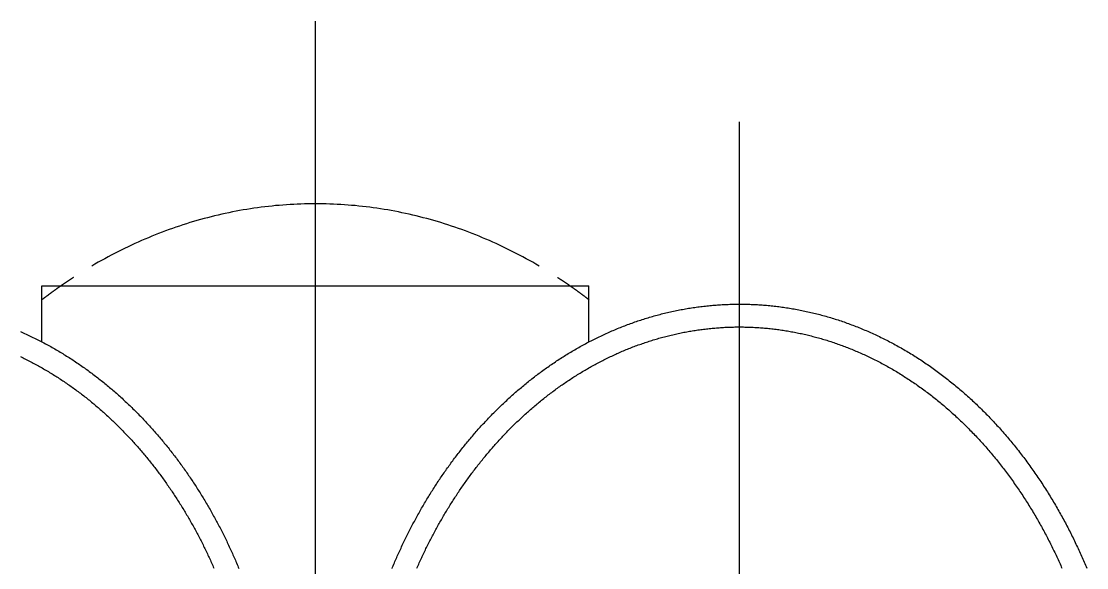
# Model space of a CAD drawing. Extents: x -19.7 to 11.1, y -32.4 to 38.9.
# Drawn here: x -3.23 to 8.46, y 32.93 to 38.92 of the extents above; entities that cross this region are included whole.
import ezdxf

# ---------------------------------------------------------------- set-up
doc = ezdxf.new("R2010")
doc.units = 0
doc.linetypes.add('CENTER', pattern=[50.8, 31.75, -6.35, 6.35, -6.35])
doc.layers.get('0').update_dxf_attribs({"linetype": 'CONTINUOUS'})
doc.layers.add('CENTER', color=1, linetype='CENTER')

msp = doc.modelspace()

# ---------------------------------------------------------------- linework, layer by layer
at = {"color": 7, "linetype": 'CONTINUOUS'}
for p, q in [((-3, 36.020271), (3, 36.020271)), ((-3, 35.406896), (-3, 36.020271)), ((3, 35.406896), (3, 36.020271))]:
    msp.add_line(p, q, dxfattribs=at)
for points in [[(2.45426, 36.2372, 0), (2.41863, 36.2581, 0), (2.38286, 36.2786, 0), (2.34698, 36.2988, 0), (2.31097, 36.3186, 0), (2.27483, 36.3382, 0), (2.23858, 36.3575, 0), (2.20222, 36.3765, 0), (2.16574, 36.3951, 0), (2.12914, 36.4135, 0), (2.09243, 36.4315, 0), (2.05562, 36.4492, 0), (2.0187, 36.4666, 0), (1.98167, 36.4837, 0), (1.94454, 36.5005, 0), (1.9073, 36.5169, 0), (1.86997, 36.533, 0), (1.83254, 36.5489, 0), (1.79501, 36.5644, 0), (1.75739, 36.5795, 0), (1.71968, 36.5944, 0), (1.68188, 36.6089, 0), (1.64399, 36.6231, 0), (1.60601, 36.637, 0), (1.56795, 36.6505, 0), (1.52981, 36.6638, 0), (1.49159, 36.6767, 0), (1.45329, 36.6893, 0), (1.41492, 36.7015, 0), (1.37647, 36.7134, 0), (1.33795, 36.725, 0), (1.29936, 36.7363, 0), (1.2607, 36.7472, 0), (1.22197, 36.7578, 0), (1.18319, 36.7681, 0), (1.14434, 36.778, 0), (1.10543, 36.7876, 0), (1.06646, 36.7969, 0), (1.02743, 36.8059, 0), (0.988357, 36.8145, 0), (0.949229, 36.8227, 0), (0.910051, 36.8307, 0), (0.870825, 36.8383, 0), (0.831554, 36.8456, 0), (0.792239, 36.8525, 0), (0.752883, 36.8591, 0), (0.713488, 36.8653, 0), (0.674055, 36.8713, 0), (0.634587, 36.8769, 0), (0.595086, 36.8821, 0), (0.555554, 36.887, 0), (0.515993, 36.8916, 0), (0.476405, 36.8958, 0), (0.436792, 36.8997, 0), (0.397156, 36.9033, 0), (0.3575, 36.9065, 0), (0.317825, 36.9094, 0), (0.278133, 36.912, 0), (0.238427, 36.9142, 0), (0.198708, 36.916, 0), (0.158979, 36.9176, 0), (0.119241, 36.9187, 0), (0.079498, 36.9196, 0), (0.03975, 36.9201, 0), (0, 36.9203, 0), (-0.03975, 36.9201, 0), (-0.079498, 36.9196, 0), (-0.119241, 36.9187, 0), (-0.158979, 36.9176, 0), (-0.198708, 36.916, 0), (-0.238427, 36.9142, 0), (-0.278133, 36.912, 0), (-0.317825, 36.9094, 0), (-0.3575, 36.9065, 0), (-0.397156, 36.9033, 0), (-0.436792, 36.8997, 0), (-0.476405, 36.8958, 0), (-0.515993, 36.8916, 0), (-0.555554, 36.887, 0), (-0.595086, 36.8821, 0), (-0.634587, 36.8769, 0), (-0.674055, 36.8713, 0), (-0.713488, 36.8653, 0), (-0.752883, 36.8591, 0), (-0.792239, 36.8525, 0), (-0.831554, 36.8456, 0), (-0.870825, 36.8383, 0), (-0.910051, 36.8307, 0), (-0.949229, 36.8227, 0), (-0.988357, 36.8145, 0), (-1.02743, 36.8059, 0), (-1.06646, 36.7969, 0), (-1.10543, 36.7876, 0), (-1.14434, 36.778, 0), (-1.18319, 36.7681, 0), (-1.22197, 36.7578, 0), (-1.2607, 36.7472, 0), (-1.29936, 36.7363, 0), (-1.33795, 36.725, 0), (-1.37647, 36.7134, 0), (-1.41492, 36.7015, 0), (-1.45329, 36.6893, 0), (-1.49159, 36.6767, 0), (-1.52981, 36.6638, 0), (-1.56795, 36.6505, 0), (-1.60601, 36.637, 0), (-1.64399, 36.6231, 0), (-1.68188, 36.6089, 0), (-1.71968, 36.5944, 0), (-1.75739, 36.5795, 0), (-1.79501, 36.5644, 0), (-1.83254, 36.5489, 0), (-1.86997, 36.533, 0), (-1.9073, 36.5169, 0), (-1.94454, 36.5005, 0), (-1.98167, 36.4837, 0), (-2.0187, 36.4666, 0), (-2.05562, 36.4492, 0), (-2.09243, 36.4315, 0), (-2.12914, 36.4135, 0), (-2.16574, 36.3951, 0), (-2.20222, 36.3765, 0), (-2.23858, 36.3575, 0), (-2.27483, 36.3382, 0), (-2.31097, 36.3186, 0), (-2.34698, 36.2988, 0), (-2.38286, 36.2786, 0), (-2.41863, 36.2581, 0), (-2.45426, 36.2372, 0)], [(-2.65303, 36.1141, 0), (-2.65582, 36.1122, 0), (-2.65861, 36.1104, 0), (-2.6614, 36.1086, 0), (-2.66419, 36.1068, 0), (-2.66698, 36.105, 0), (-2.66977, 36.1031, 0), (-2.67256, 36.1013, 0), (-2.67535, 36.0995, 0), (-2.67813, 36.0976, 0), (-2.68092, 36.0958, 0), (-2.6837, 36.094, 0), (-2.68648, 36.0921, 0), (-2.68926, 36.0903, 0), (-2.69204, 36.0884, 0), (-2.69482, 36.0866, 0), (-2.6976, 36.0847, 0), (-2.70038, 36.0829, 0), (-2.70316, 36.081, 0), (-2.70594, 36.0792, 0), (-2.70871, 36.0773, 0), (-2.71149, 36.0755, 0), (-2.71426, 36.0736, 0), (-2.71703, 36.0718, 0), (-2.7198, 36.0699, 0), (-2.72257, 36.068, 0), (-2.72534, 36.0662, 0), (-2.72811, 36.0643, 0), (-2.73088, 36.0624, 0), (-2.73365, 36.0605, 0), (-2.73642, 36.0587, 0), (-2.73918, 36.0568, 0), (-2.74195, 36.0549, 0), (-2.74471, 36.053, 0), (-2.74747, 36.0512, 0), (-2.75023, 36.0493, 0), (-2.75299, 36.0474, 0), (-2.75575, 36.0455, 0), (-2.75851, 36.0436, 0), (-2.76127, 36.0417, 0), (-2.76403, 36.0398, 0), (-2.76678, 36.0379, 0), (-2.76954, 36.036, 0), (-2.77229, 36.0341, 0), (-2.77505, 36.0322, 0), (-2.7778, 36.0303, 0), (-2.78055, 36.0284, 0), (-2.7833, 36.0265, 0), (-2.78605, 36.0246, 0), (-2.7888, 36.0227, 0), (-2.79155, 36.0208, 0), (-2.7943, 36.0189, 0), (-2.79704, 36.017, 0), (-2.79979, 36.0151, 0), (-2.80253, 36.0131, 0), (-2.80527, 36.0112, 0), (-2.80802, 36.0093, 0), (-2.81076, 36.0074, 0), (-2.8135, 36.0054, 0), (-2.81624, 36.0035, 0), (-2.81897, 36.0016, 0), (-2.82171, 35.9996, 0), (-2.82445, 35.9977, 0), (-2.82718, 35.9958, 0), (-2.82992, 35.9938, 0), (-2.83265, 35.9919, 0), (-2.83538, 35.99, 0), (-2.83812, 35.988, 0), (-2.84085, 35.9861, 0), (-2.84358, 35.9841, 0), (-2.84631, 35.9822, 0), (-2.84903, 35.9802, 0), (-2.85176, 35.9783, 0), (-2.85449, 35.9763, 0), (-2.85721, 35.9744, 0), (-2.85994, 35.9724, 0), (-2.86266, 35.9704, 0), (-2.86538, 35.9685, 0), (-2.8681, 35.9665, 0), (-2.87082, 35.9645, 0), (-2.87354, 35.9626, 0), (-2.87626, 35.9606, 0), (-2.87898, 35.9586, 0), (-2.88169, 35.9567, 0), (-2.88441, 35.9547, 0), (-2.88712, 35.9527, 0), (-2.88984, 35.9507, 0), (-2.89255, 35.9488, 0), (-2.89526, 35.9468, 0), (-2.89797, 35.9448, 0), (-2.90068, 35.9428, 0), (-2.90339, 35.9408, 0), (-2.9061, 35.9388, 0), (-2.9088, 35.9368, 0), (-2.91151, 35.9348, 0), (-2.91421, 35.9328, 0), (-2.91692, 35.9308, 0), (-2.91962, 35.9288, 0), (-2.92232, 35.9268, 0), (-2.92502, 35.9248, 0), (-2.92772, 35.9228, 0), (-2.93042, 35.9208, 0), (-2.93312, 35.9188, 0), (-2.93581, 35.9168, 0), (-2.93851, 35.9148, 0), (-2.94121, 35.9128, 0), (-2.9439, 35.9108, 0), (-2.94659, 35.9087, 0), (-2.94928, 35.9067, 0), (-2.95197, 35.9047, 0), (-2.95466, 35.9027, 0), (-2.95735, 35.9007, 0), (-2.96004, 35.8986, 0), (-2.96273, 35.8966, 0), (-2.96541, 35.8946, 0), (-2.9681, 35.8925, 0), (-2.97078, 35.8905, 0), (-2.97347, 35.8885, 0), (-2.97615, 35.8864, 0), (-2.97883, 35.8844, 0), (-2.98151, 35.8823, 0), (-2.98419, 35.8803, 0), (-2.98686, 35.8783, 0), (-2.98954, 35.8762, 0), (-2.99222, 35.8742, 0), (-2.99489, 35.8721, 0), (-2.99757, 35.8701, 0), (-3.00024, 35.868, 0), (-3.00291, 35.8659, 0)], [(3.00291, 35.8659, 0), (3.00024, 35.868, 0), (2.99757, 35.8701, 0), (2.99489, 35.8721, 0), (2.99222, 35.8742, 0), (2.98954, 35.8762, 0), (2.98686, 35.8783, 0), (2.98419, 35.8803, 0), (2.98151, 35.8823, 0), (2.97883, 35.8844, 0), (2.97615, 35.8864, 0), (2.97347, 35.8885, 0), (2.97078, 35.8905, 0), (2.9681, 35.8925, 0), (2.96541, 35.8946, 0), (2.96273, 35.8966, 0), (2.96004, 35.8986, 0), (2.95735, 35.9007, 0), (2.95466, 35.9027, 0), (2.95197, 35.9047, 0), (2.94928, 35.9067, 0), (2.94659, 35.9087, 0), (2.9439, 35.9108, 0), (2.94121, 35.9128, 0), (2.93851, 35.9148, 0), (2.93581, 35.9168, 0), (2.93312, 35.9188, 0), (2.93042, 35.9208, 0), (2.92772, 35.9228, 0), (2.92502, 35.9248, 0), (2.92232, 35.9268, 0), (2.91962, 35.9288, 0), (2.91692, 35.9308, 0), (2.91421, 35.9328, 0), (2.91151, 35.9348, 0), (2.9088, 35.9368, 0), (2.9061, 35.9388, 0), (2.90339, 35.9408, 0), (2.90068, 35.9428, 0), (2.89797, 35.9448, 0), (2.89526, 35.9468, 0), (2.89255, 35.9488, 0), (2.88984, 35.9507, 0), (2.88712, 35.9527, 0), (2.88441, 35.9547, 0), (2.88169, 35.9567, 0), (2.87898, 35.9586, 0), (2.87626, 35.9606, 0), (2.87354, 35.9626, 0), (2.87082, 35.9645, 0), (2.8681, 35.9665, 0), (2.86538, 35.9685, 0), (2.86266, 35.9704, 0), (2.85994, 35.9724, 0), (2.85721, 35.9744, 0), (2.85449, 35.9763, 0), (2.85176, 35.9783, 0), (2.84903, 35.9802, 0), (2.84631, 35.9822, 0), (2.84358, 35.9841, 0), (2.84085, 35.9861, 0), (2.83812, 35.988, 0), (2.83538, 35.99, 0), (2.83265, 35.9919, 0), (2.82992, 35.9938, 0), (2.82718, 35.9958, 0), (2.82445, 35.9977, 0), (2.82171, 35.9996, 0), (2.81897, 36.0016, 0), (2.81624, 36.0035, 0), (2.8135, 36.0054, 0), (2.81076, 36.0074, 0), (2.80802, 36.0093, 0), (2.80527, 36.0112, 0), (2.80253, 36.0131, 0), (2.79979, 36.0151, 0), (2.79704, 36.017, 0), (2.7943, 36.0189, 0), (2.79155, 36.0208, 0), (2.7888, 36.0227, 0), (2.78605, 36.0246, 0), (2.7833, 36.0265, 0), (2.78055, 36.0284, 0), (2.7778, 36.0303, 0), (2.77505, 36.0322, 0), (2.77229, 36.0341, 0), (2.76954, 36.036, 0), (2.76678, 36.0379, 0), (2.76403, 36.0398, 0), (2.76127, 36.0417, 0), (2.75851, 36.0436, 0), (2.75575, 36.0455, 0), (2.75299, 36.0474, 0), (2.75023, 36.0493, 0), (2.74747, 36.0512, 0), (2.74471, 36.053, 0), (2.74195, 36.0549, 0), (2.73918, 36.0568, 0), (2.73642, 36.0587, 0), (2.73365, 36.0605, 0), (2.73088, 36.0624, 0), (2.72811, 36.0643, 0), (2.72534, 36.0662, 0), (2.72257, 36.068, 0), (2.7198, 36.0699, 0), (2.71703, 36.0718, 0), (2.71426, 36.0736, 0), (2.71149, 36.0755, 0), (2.70871, 36.0773, 0), (2.70594, 36.0792, 0), (2.70316, 36.081, 0), (2.70038, 36.0829, 0), (2.6976, 36.0847, 0), (2.69482, 36.0866, 0), (2.69204, 36.0884, 0), (2.68926, 36.0903, 0), (2.68648, 36.0921, 0), (2.6837, 36.094, 0), (2.68092, 36.0958, 0), (2.67813, 36.0976, 0), (2.67535, 36.0995, 0), (2.67256, 36.1013, 0), (2.66977, 36.1031, 0), (2.66698, 36.105, 0), (2.66419, 36.1068, 0), (2.6614, 36.1086, 0), (2.65861, 36.1104, 0), (2.65582, 36.1122, 0), (2.65303, 36.1141, 0)]]:
    msp.add_polyline3d(points, dxfattribs=at)
at = {"color": 7}
for points in [[(0.839842, 32.9234, 0), (0.846128, 32.9384, 0), (0.852456, 32.9535, 0), (0.858826, 32.9685, 0), (0.865237, 32.9835, 0), (0.871691, 32.9984, 0), (0.878186, 33.0134, 0), (0.884723, 33.0283, 0), (0.891302, 33.0432, 0), (0.897923, 33.0581, 0), (0.904586, 33.073, 0), (0.911291, 33.0879, 0), (0.918038, 33.1028, 0), (0.924828, 33.1176, 0), (0.931659, 33.1324, 0), (0.938533, 33.1472, 0), (0.945449, 33.162, 0), (0.952407, 33.1768, 0), (0.959407, 33.1915, 0), (0.96645, 33.2063, 0), (0.973535, 33.221, 0), (0.980663, 33.2357, 0), (0.987833, 33.2504, 0), (0.995046, 33.265, 0), (1.0023, 33.2797, 0), (1.0096, 33.2943, 0), (1.01694, 33.3089, 0), (1.02432, 33.3235, 0), (1.03175, 33.3381, 0), (1.03922, 33.3526, 0), (1.04673, 33.3672, 0), (1.05428, 33.3817, 0), (1.06188, 33.3962, 0), (1.06952, 33.4106, 0), (1.0772, 33.4251, 0), (1.08492, 33.4395, 0), (1.09269, 33.4539, 0), (1.1005, 33.4683, 0), (1.10836, 33.4827, 0), (1.11625, 33.4971, 0), (1.12419, 33.5114, 0), (1.13218, 33.5257, 0), (1.1402, 33.54, 0), (1.14827, 33.5543, 0), (1.15638, 33.5685, 0), (1.16454, 33.5827, 0), (1.17274, 33.5969, 0), (1.18098, 33.6111, 0), (1.18926, 33.6252, 0), (1.19758, 33.6394, 0), (1.20595, 33.6535, 0), (1.21436, 33.6676, 0), (1.22281, 33.6816, 0), (1.23131, 33.6957, 0), (1.23985, 33.7097, 0), (1.24843, 33.7236, 0), (1.25705, 33.7376, 0), (1.26572, 33.7515, 0), (1.27442, 33.7654, 0), (1.28318, 33.7793, 0), (1.29197, 33.7932, 0), (1.3008, 33.807, 0), (1.30968, 33.8208, 0), (1.3186, 33.8346, 0), (1.32757, 33.8483, 0), (1.33657, 33.862, 0), (1.34562, 33.8757, 0), (1.35471, 33.8894, 0), (1.36385, 33.903, 0), (1.37302, 33.9166, 0), (1.38224, 33.9302, 0), (1.3915, 33.9438, 0), (1.40081, 33.9573, 0), (1.41016, 33.9708, 0), (1.41955, 33.9843, 0), (1.42898, 33.9977, 0), (1.43845, 34.0111, 0), (1.44797, 34.0245, 0), (1.45753, 34.0378, 0), (1.46713, 34.0512, 0), (1.47678, 34.0645, 0), (1.48647, 34.0777, 0), (1.4962, 34.0909, 0), (1.50597, 34.1041, 0), (1.51578, 34.1173, 0), (1.52564, 34.1305, 0), (1.53554, 34.1436, 0), (1.54549, 34.1566, 0), (1.55547, 34.1697, 0), (1.5655, 34.1827, 0), (1.57557, 34.1957, 0), (1.58569, 34.2086, 0), (1.59585, 34.2215, 0), (1.60605, 34.2344, 0), (1.61629, 34.2472, 0), (1.62657, 34.2601, 0), (1.6369, 34.2728, 0), (1.64727, 34.2856, 0), (1.65768, 34.2983, 0), (1.66814, 34.311, 0), (1.67864, 34.3236, 0), (1.68918, 34.3362, 0), (1.69976, 34.3488, 0), (1.71039, 34.3614, 0), (1.72106, 34.3739, 0), (1.73177, 34.3863, 0), (1.74252, 34.3988, 0), (1.75332, 34.4112, 0), (1.76416, 34.4235, 0), (1.77504, 34.4359, 0), (1.78597, 34.4482, 0), (1.79693, 34.4604, 0), (1.80795, 34.4726, 0), (1.819, 34.4848, 0), (1.83009, 34.497, 0), (1.84123, 34.5091, 0), (1.85241, 34.5211, 0), (1.86364, 34.5332, 0), (1.87491, 34.5452, 0), (1.88622, 34.5571, 0), (1.89757, 34.569, 0), (1.90896, 34.5809, 0), (1.9204, 34.5928, 0), (1.93189, 34.6046, 0), (1.94341, 34.6163, 0), (1.95498, 34.6281, 0), (1.9666, 34.6398, 0), (1.97826, 34.6514, 0), (1.98996, 34.663, 0), (2.00171, 34.6746, 0), (2.0135, 34.6861, 0), (2.02533, 34.6976, 0), (2.03721, 34.7091, 0), (2.04913, 34.7205, 0), (2.0611, 34.7319, 0), (2.07311, 34.7432, 0), (2.08516, 34.7545, 0), (2.09726, 34.7658, 0), (2.1094, 34.777, 0), (2.12158, 34.7881, 0), (2.13381, 34.7993, 0), (2.14608, 34.8103, 0), (2.1584, 34.8214, 0), (2.17076, 34.8324, 0), (2.18317, 34.8433, 0), (2.19561, 34.8542, 0), (2.20811, 34.8651, 0), (2.22064, 34.8759, 0), (2.23322, 34.8867, 0), (2.24584, 34.8974, 0), (2.25851, 34.9081, 0), (2.27122, 34.9188, 0), (2.28397, 34.9294, 0), (2.29677, 34.9399, 0), (2.30961, 34.9504, 0), (2.3225, 34.9609, 0), (2.33543, 34.9713, 0), (2.3484, 34.9817, 0), (2.36142, 34.992, 0), (2.37448, 35.0022, 0), (2.38758, 35.0125, 0), (2.40073, 35.0226, 0), (2.41392, 35.0328, 0), (2.42716, 35.0428, 0), (2.44044, 35.0529, 0), (2.45376, 35.0629, 0), (2.46713, 35.0728, 0), (2.48054, 35.0827, 0), (2.49399, 35.0925, 0), (2.50749, 35.1023, 0), (2.52103, 35.112, 0), (2.53462, 35.1217, 0), (2.54825, 35.1313, 0), (2.56192, 35.1409, 0), (2.57564, 35.1504, 0), (2.5894, 35.1599, 0), (2.6032, 35.1693, 0), (2.61705, 35.1787, 0), (2.63094, 35.188, 0), (2.64487, 35.1972, 0), (2.65885, 35.2065, 0), (2.67287, 35.2156, 0), (2.68694, 35.2247, 0), (2.70105, 35.2338, 0), (2.7152, 35.2428, 0), (2.7294, 35.2517, 0), (2.74364, 35.2606, 0), (2.75792, 35.2694, 0), (2.77225, 35.2782, 0), (2.78662, 35.2869, 0), (2.80103, 35.2956, 0), (2.81549, 35.3042, 0), (2.82999, 35.3127, 0), (2.84453, 35.3212, 0), (2.85912, 35.3296, 0), (2.87374, 35.338, 0), (2.8884, 35.3463, 0), (2.90311, 35.3545, 0), (2.91785, 35.3627, 0), (2.93263, 35.3709, 0), (2.94745, 35.3789, 0), (2.96231, 35.3869, 0), (2.97721, 35.3948, 0), (2.99214, 35.4027, 0), (3.00712, 35.4105, 0), (3.02213, 35.4182, 0), (3.03717, 35.4259, 0), (3.05225, 35.4335, 0), (3.06737, 35.4411, 0), (3.08252, 35.4486, 0), (3.09771, 35.456, 0), (3.11294, 35.4633, 0), (3.12819, 35.4706, 0), (3.14348, 35.4778, 0), (3.15881, 35.485, 0), (3.17417, 35.4921, 0), (3.18956, 35.4991, 0), (3.20498, 35.506, 0), (3.22044, 35.5129, 0), (3.23593, 35.5197, 0), (3.25145, 35.5265, 0), (3.267, 35.5331, 0), (3.28258, 35.5397, 0), (3.29819, 35.5463, 0), (3.31384, 35.5527, 0), (3.32951, 35.5591, 0), (3.34521, 35.5655, 0), (3.36094, 35.5717, 0), (3.3767, 35.5779, 0), (3.39249, 35.584, 0), (3.4083, 35.59, 0), (3.42414, 35.596, 0), (3.44001, 35.6019, 0), (3.45591, 35.6077, 0), (3.47183, 35.6135, 0), (3.48778, 35.6191, 0), (3.50376, 35.6247, 0), (3.51976, 35.6303, 0), (3.53578, 35.6357, 0), (3.55183, 35.6411, 0), (3.56791, 35.6464, 0), (3.584, 35.6516, 0), (3.60013, 35.6568, 0), (3.61627, 35.6618, 0), (3.63244, 35.6668, 0), (3.64863, 35.6718, 0), (3.66484, 35.6766, 0), (3.68107, 35.6814, 0), (3.69733, 35.686, 0), (3.7136, 35.6907, 0), (3.7299, 35.6952, 0), (3.74622, 35.6996, 0), (3.76256, 35.704, 0), (3.77891, 35.7083, 0), (3.79529, 35.7125, 0), (3.81168, 35.7167, 0), (3.82809, 35.7207, 0), (3.84452, 35.7247, 0), (3.86096, 35.7286, 0), (3.87742, 35.7324, 0), (3.8939, 35.7361, 0), (3.91039, 35.7398, 0), (3.92689, 35.7434, 0), (3.94341, 35.7468, 0), (3.95994, 35.7503, 0), (3.97649, 35.7536, 0), (3.99305, 35.7568, 0), (4.00962, 35.76, 0), (4.02621, 35.7631, 0), (4.0428, 35.7661, 0), (4.05941, 35.769, 0), (4.07604, 35.7719, 0), (4.09267, 35.7747, 0), (4.10931, 35.7773, 0), (4.12597, 35.7799, 0), (4.14263, 35.7825, 0), (4.15931, 35.7849, 0), (4.17599, 35.7873, 0), (4.19269, 35.7896, 0), (4.20939, 35.7918, 0), (4.2261, 35.7939, 0), (4.24282, 35.7959, 0), (4.25955, 35.7979, 0), (4.27628, 35.7997, 0), (4.29303, 35.8015, 0), (4.30978, 35.8032, 0), (4.32653, 35.8049, 0), (4.3433, 35.8064, 0), (4.36007, 35.8079, 0), (4.37684, 35.8093, 0), (4.39362, 35.8106, 0), (4.41041, 35.8118, 0), (4.4272, 35.8129, 0), (4.44399, 35.814, 0), (4.46079, 35.815, 0), (4.47759, 35.8159, 0), (4.4944, 35.8167, 0), (4.51121, 35.8174, 0), (4.52802, 35.818, 0), (4.54483, 35.8186, 0), (4.56165, 35.8191, 0), (4.57846, 35.8195, 0), (4.59528, 35.8198, 0), (4.6121, 35.82, 0), (4.62892, 35.8202, 0), (4.64574, 35.8202, 0), (4.66256, 35.8202, 0), (4.67939, 35.8201, 0), (4.6962, 35.8199, 0), (4.71302, 35.8197, 0), (4.72984, 35.8193, 0), (4.74666, 35.8189, 0), (4.76347, 35.8184, 0), (4.78028, 35.8178, 0), (4.79709, 35.8171, 0), (4.8139, 35.8163, 0), (4.83071, 35.8155, 0), (4.84751, 35.8146, 0), (4.86431, 35.8136, 0), (4.88112, 35.8125, 0), (4.89792, 35.8113, 0), (4.91472, 35.81, 0), (4.93152, 35.8087, 0), (4.94831, 35.8073, 0), (4.96511, 35.8057, 0), (4.9819, 35.8042, 0), (4.99868, 35.8025, 0), (5.01547, 35.8007, 0), (5.03225, 35.7989, 0), (5.04903, 35.797, 0), (5.0658, 35.795, 0), (5.08257, 35.7929, 0), (5.09934, 35.7907, 0), (5.1161, 35.7884, 0), (5.13286, 35.7861, 0), (5.14961, 35.7837, 0), (5.16636, 35.7812, 0), (5.1831, 35.7786, 0), (5.19984, 35.7759, 0), (5.21657, 35.7732, 0), (5.23329, 35.7703, 0), (5.25001, 35.7674, 0), (5.26672, 35.7644, 0), (5.28343, 35.7613, 0), (5.30013, 35.7582, 0), (5.31682, 35.7549, 0), (5.33351, 35.7516, 0), (5.35018, 35.7482, 0), (5.36685, 35.7447, 0), (5.38351, 35.7411, 0), (5.40017, 35.7374, 0), (5.41681, 35.7337, 0), (5.43345, 35.7299, 0), (5.45008, 35.726, 0), (5.4667, 35.722, 0), (5.48331, 35.7179, 0), (5.49991, 35.7137, 0), (5.5165, 35.7095, 0), (5.53308, 35.7052, 0), (5.54965, 35.7008, 0), (5.56621, 35.6963, 0), (5.58276, 35.6917, 0), (5.5993, 35.687, 0), (5.61583, 35.6823, 0), (5.63235, 35.6775, 0), (5.64885, 35.6726, 0), (5.66535, 35.6676, 0), (5.68183, 35.6625, 0), (5.6983, 35.6573, 0), (5.71476, 35.6521, 0), (5.7312, 35.6468, 0), (5.74764, 35.6414, 0), (5.76406, 35.6359, 0), (5.78046, 35.6303, 0), (5.79686, 35.6247, 0), (5.81324, 35.6189, 0), (5.8296, 35.6131, 0), (5.84595, 35.6072, 0), (5.86228, 35.6012, 0), (5.8786, 35.5952, 0), (5.89491, 35.589, 0), (5.9112, 35.5828, 0), (5.92747, 35.5765, 0), (5.94372, 35.5701, 0), (5.95996, 35.5636, 0), (5.97618, 35.557, 0), (5.99239, 35.5504, 0), (6.00857, 35.5436, 0), (6.02474, 35.5368, 0), (6.04089, 35.5299, 0), (6.05703, 35.523, 0), (6.07314, 35.5159, 0), (6.08924, 35.5088, 0), (6.10531, 35.5016, 0), (6.12137, 35.4943, 0), (6.1374, 35.4869, 0), (6.15342, 35.4794, 0), (6.16942, 35.4719, 0), (6.18539, 35.4642, 0), (6.20135, 35.4565, 0), (6.21728, 35.4488, 0), (6.23319, 35.4409, 0), (6.24908, 35.4329, 0), (6.26495, 35.4249, 0), (6.28079, 35.4168, 0), (6.29662, 35.4086, 0), (6.31242, 35.4003, 0), (6.32819, 35.392, 0), (6.34395, 35.3836, 0), (6.35968, 35.375, 0), (6.37538, 35.3664, 0), (6.39106, 35.3578, 0), (6.40672, 35.349, 0), (6.42235, 35.3402, 0), (6.43796, 35.3313, 0), (6.45354, 35.3223, 0), (6.46909, 35.3132, 0), (6.48462, 35.3041, 0), (6.50013, 35.2948, 0), (6.5156, 35.2855, 0), (6.53105, 35.2761, 0), (6.54648, 35.2667, 0), (6.56187, 35.2571, 0), (6.57724, 35.2475, 0), (6.59258, 35.2378, 0), (6.60789, 35.228, 0), (6.62318, 35.2182, 0), (6.63843, 35.2082, 0), (6.65366, 35.1982, 0), (6.66885, 35.1881, 0), (6.68402, 35.1779, 0), (6.69916, 35.1677, 0), (6.71426, 35.1573, 0), (6.72934, 35.1469, 0), (6.74439, 35.1364, 0), (6.7594, 35.1259, 0), (6.77439, 35.1152, 0), (6.78934, 35.1045, 0), (6.80426, 35.0937, 0), (6.81915, 35.0828, 0), (6.83401, 35.0718, 0), (6.84883, 35.0608, 0), (6.86362, 35.0497, 0), (6.87838, 35.0385, 0), (6.8931, 35.0272, 0), (6.90779, 35.0159, 0), (6.92244, 35.0045, 0), (6.93706, 34.993, 0), (6.95164, 34.9814, 0), (6.96618, 34.9698, 0), (6.98069, 34.9581, 0), (6.99516, 34.9463, 0), (7.00959, 34.9344, 0), (7.02398, 34.9225, 0), (7.03834, 34.9105, 0), (7.05265, 34.8984, 0), (7.06693, 34.8863, 0), (7.08117, 34.8741, 0), (7.09536, 34.8618, 0), (7.10952, 34.8494, 0), (7.12363, 34.837, 0), (7.13771, 34.8245, 0), (7.15174, 34.812, 0), (7.16573, 34.7994, 0), (7.17967, 34.7867, 0), (7.19358, 34.7739, 0), (7.20743, 34.7611, 0), (7.22125, 34.7482, 0), (7.23502, 34.7353, 0), (7.24875, 34.7223, 0), (7.26242, 34.7092, 0), (7.27606, 34.696, 0), (7.28965, 34.6828, 0), (7.30319, 34.6696, 0), (7.31668, 34.6562, 0), (7.33013, 34.6428, 0), (7.34353, 34.6294, 0), (7.35688, 34.6159, 0), (7.37018, 34.6023, 0), (7.38343, 34.5887, 0), (7.39663, 34.575, 0), (7.40978, 34.5612, 0), (7.42289, 34.5474, 0), (7.43594, 34.5335, 0), (7.44894, 34.5196, 0), (7.46189, 34.5056, 0), (7.47478, 34.4916, 0), (7.48762, 34.4775, 0), (7.50041, 34.4633, 0), (7.51315, 34.4491, 0), (7.52583, 34.4349, 0), (7.53846, 34.4205, 0), (7.55103, 34.4062, 0), (7.56355, 34.3917, 0), (7.57601, 34.3773, 0), (7.58842, 34.3627, 0), (7.60077, 34.3482, 0), (7.61306, 34.3335, 0), (7.6253, 34.3188, 0), (7.63748, 34.3041, 0), (7.6496, 34.2893, 0), (7.66167, 34.2745, 0), (7.67368, 34.2596, 0), (7.68563, 34.2447, 0), (7.69752, 34.2298, 0), (7.70936, 34.2148, 0), (7.72114, 34.1997, 0), (7.73286, 34.1846, 0), (7.74452, 34.1695, 0), (7.75612, 34.1543, 0), (7.76767, 34.1391, 0), (7.77916, 34.1238, 0), (7.79059, 34.1085, 0), (7.80196, 34.0932, 0), (7.81327, 34.0778, 0), (7.82452, 34.0624, 0), (7.83572, 34.0469, 0), (7.84685, 34.0314, 0), (7.85793, 34.0159, 0), (7.86894, 34.0003, 0), (7.8799, 33.9847, 0), (7.89079, 33.9691, 0), (7.90163, 33.9534, 0), (7.9124, 33.9377, 0), (7.92312, 33.922, 0), (7.93377, 33.9062, 0), (7.94437, 33.8904, 0), (7.9549, 33.8746, 0), (7.96537, 33.8588, 0), (7.97578, 33.8429, 0), (7.98613, 33.827, 0), (7.99642, 33.811, 0), (8.00665, 33.795, 0), (8.01682, 33.7791, 0), (8.02692, 33.763, 0), (8.03696, 33.747, 0), (8.04694, 33.7309, 0), (8.05686, 33.7148, 0), (8.06671, 33.6987, 0), (8.07651, 33.6826, 0), (8.08624, 33.6664, 0), (8.0959, 33.6502, 0), (8.10551, 33.634, 0), (8.11505, 33.6178, 0), (8.12453, 33.6015, 0), (8.13394, 33.5853, 0), (8.14329, 33.569, 0), (8.15258, 33.5527, 0), (8.16181, 33.5364, 0), (8.17097, 33.52, 0), (8.18006, 33.5037, 0), (8.18909, 33.4873, 0), (8.19806, 33.471, 0), (8.20696, 33.4546, 0), (8.2158, 33.4382, 0), (8.22457, 33.4218, 0), (8.23328, 33.4053, 0), (8.24193, 33.3889, 0), (8.25051, 33.3725, 0), (8.25902, 33.356, 0), (8.26747, 33.3395, 0), (8.27586, 33.3231, 0), (8.28419, 33.3066, 0), (8.29245, 33.2901, 0), (8.30065, 33.2737, 0), (8.30878, 33.2572, 0), (8.31686, 33.2407, 0), (8.32487, 33.2242, 0), (8.33281, 33.2077, 0), (8.3407, 33.1912, 0), (8.34852, 33.1747, 0), (8.35628, 33.1582, 0), (8.36398, 33.1416, 0), (8.37162, 33.1251, 0), (8.37919, 33.1086, 0), (8.38671, 33.0921, 0), (8.39416, 33.0756, 0), (8.40155, 33.0591, 0), (8.40888, 33.0426, 0), (8.41615, 33.0261, 0), (8.42336, 33.0096, 0), (8.43051, 32.9931, 0), (8.4376, 32.9766, 0), (8.44463, 32.9601, 0), (8.45159, 32.9436, 0), (8.4585, 32.9271, 0)], [(1.11363, 32.9278, 0), (1.11993, 32.9421, 0), (1.12627, 32.9564, 0), (1.13265, 32.9706, 0), (1.13907, 32.9849, 0), (1.14553, 32.9991, 0), (1.15203, 33.0133, 0), (1.15857, 33.0275, 0), (1.16515, 33.0417, 0), (1.17177, 33.0558, 0), (1.17843, 33.0699, 0), (1.18513, 33.0841, 0), (1.19187, 33.0982, 0), (1.19865, 33.1123, 0), (1.20548, 33.1263, 0), (1.21234, 33.1404, 0), (1.21924, 33.1544, 0), (1.22618, 33.1684, 0), (1.23316, 33.1824, 0), (1.24018, 33.1964, 0), (1.24724, 33.2103, 0), (1.25434, 33.2243, 0), (1.26148, 33.2382, 0), (1.26866, 33.2521, 0), (1.27588, 33.2659, 0), (1.28315, 33.2798, 0), (1.29045, 33.2936, 0), (1.29779, 33.3075, 0), (1.30518, 33.3212, 0), (1.3126, 33.335, 0), (1.32006, 33.3488, 0), (1.32757, 33.3625, 0), (1.33511, 33.3762, 0), (1.3427, 33.3899, 0), (1.35033, 33.4036, 0), (1.35799, 33.4172, 0), (1.3657, 33.4309, 0), (1.37345, 33.4445, 0), (1.38124, 33.458, 0), (1.38906, 33.4716, 0), (1.39693, 33.4851, 0), (1.40484, 33.4987, 0), (1.41279, 33.5121, 0), (1.42077, 33.5256, 0), (1.4288, 33.539, 0), (1.43687, 33.5525, 0), (1.44497, 33.5658, 0), (1.45312, 33.5792, 0), (1.46131, 33.5926, 0), (1.46953, 33.6059, 0), (1.4778, 33.6192, 0), (1.48611, 33.6324, 0), (1.49445, 33.6457, 0), (1.50284, 33.6589, 0), (1.51126, 33.672, 0), (1.51973, 33.6852, 0), (1.52823, 33.6983, 0), (1.53678, 33.7114, 0), (1.54536, 33.7245, 0), (1.55398, 33.7376, 0), (1.56265, 33.7506, 0), (1.57135, 33.7636, 0), (1.58009, 33.7765, 0), (1.58888, 33.7895, 0), (1.5977, 33.8024, 0), (1.60656, 33.8153, 0), (1.61546, 33.8281, 0), (1.6244, 33.841, 0), (1.63338, 33.8538, 0), (1.6424, 33.8665, 0), (1.65146, 33.8793, 0), (1.66056, 33.892, 0), (1.6697, 33.9046, 0), (1.67888, 33.9173, 0), (1.6881, 33.9299, 0), (1.69735, 33.9425, 0), (1.70665, 33.955, 0), (1.71599, 33.9676, 0), (1.72536, 33.9801, 0), (1.73478, 33.9925, 0), (1.74423, 34.005, 0), (1.75373, 34.0174, 0), (1.76326, 34.0297, 0), (1.77283, 34.0421, 0), (1.78245, 34.0544, 0), (1.7921, 34.0666, 0), (1.80179, 34.0789, 0), (1.81152, 34.0911, 0), (1.82129, 34.1032, 0), (1.8311, 34.1154, 0), (1.84095, 34.1275, 0), (1.85084, 34.1396, 0), (1.86076, 34.1516, 0), (1.87073, 34.1636, 0), (1.88074, 34.1756, 0), (1.89078, 34.1875, 0), (1.90086, 34.1994, 0), (1.91099, 34.2113, 0), (1.92115, 34.2231, 0), (1.93135, 34.2349, 0), (1.94159, 34.2467, 0), (1.95188, 34.2584, 0), (1.9622, 34.2701, 0), (1.97255, 34.2818, 0), (1.98295, 34.2934, 0), (1.99339, 34.305, 0), (2.00387, 34.3165, 0), (2.01438, 34.328, 0), (2.02494, 34.3395, 0), (2.03553, 34.3509, 0), (2.04616, 34.3623, 0), (2.05683, 34.3737, 0), (2.06755, 34.385, 0), (2.0783, 34.3963, 0), (2.08909, 34.4076, 0), (2.09992, 34.4188, 0), (2.11078, 34.4299, 0), (2.12169, 34.4411, 0), (2.13264, 34.4522, 0), (2.14363, 34.4632, 0), (2.15466, 34.4743, 0), (2.16573, 34.4853, 0), (2.17684, 34.4962, 0), (2.18799, 34.5071, 0), (2.19918, 34.518, 0), (2.21041, 34.5288, 0), (2.22168, 34.5396, 0), (2.23299, 34.5504, 0), (2.24434, 34.5611, 0), (2.25573, 34.5717, 0), (2.26716, 34.5824, 0), (2.27863, 34.5929, 0), (2.29014, 34.6035, 0), (2.30168, 34.614, 0), (2.31327, 34.6245, 0), (2.3249, 34.6349, 0), (2.33657, 34.6453, 0), (2.34827, 34.6556, 0), (2.36002, 34.6659, 0), (2.37181, 34.6761, 0), (2.38363, 34.6864, 0), (2.3955, 34.6965, 0), (2.4074, 34.7066, 0), (2.41935, 34.7167, 0), (2.43133, 34.7268, 0), (2.44336, 34.7367, 0), (2.45542, 34.7467, 0), (2.46752, 34.7566, 0), (2.47966, 34.7664, 0), (2.49184, 34.7763, 0), (2.50407, 34.786, 0), (2.51633, 34.7957, 0), (2.52863, 34.8054, 0), (2.54097, 34.815, 0), (2.55334, 34.8246, 0), (2.56576, 34.8341, 0), (2.57822, 34.8436, 0), (2.59072, 34.8531, 0), (2.60325, 34.8625, 0), (2.61583, 34.8718, 0), (2.62844, 34.8811, 0), (2.64109, 34.8903, 0), (2.65379, 34.8995, 0), (2.66652, 34.9087, 0), (2.67929, 34.9178, 0), (2.6921, 34.9268, 0), (2.70495, 34.9358, 0), (2.71784, 34.9448, 0), (2.73077, 34.9537, 0), (2.74373, 34.9625, 0), (2.75674, 34.9713, 0), (2.76978, 34.9801, 0), (2.78287, 34.9888, 0), (2.79599, 34.9974, 0), (2.80915, 35.006, 0), (2.82235, 35.0146, 0), (2.83559, 35.0231, 0), (2.84887, 35.0315, 0), (2.86219, 35.0399, 0), (2.87554, 35.0482, 0), (2.88894, 35.0565, 0), (2.90237, 35.0647, 0), (2.91585, 35.0729, 0), (2.92936, 35.081, 0), (2.94291, 35.0891, 0), (2.9565, 35.0971, 0), (2.97012, 35.105, 0), (2.98378, 35.1129, 0), (2.99748, 35.1208, 0), (3.01121, 35.1285, 0), (3.02498, 35.1363, 0), (3.03878, 35.1439, 0), (3.05262, 35.1515, 0), (3.06649, 35.1591, 0), (3.08039, 35.1666, 0), (3.09433, 35.174, 0), (3.1083, 35.1813, 0), (3.1223, 35.1886, 0), (3.13634, 35.1959, 0), (3.15041, 35.2031, 0), (3.16451, 35.2102, 0), (3.17864, 35.2172, 0), (3.1928, 35.2242, 0), (3.207, 35.2311, 0), (3.22122, 35.238, 0), (3.23548, 35.2448, 0), (3.24976, 35.2516, 0), (3.26407, 35.2582, 0), (3.27842, 35.2649, 0), (3.29279, 35.2714, 0), (3.30719, 35.2779, 0), (3.32162, 35.2843, 0), (3.33607, 35.2907, 0), (3.35056, 35.297, 0), (3.36507, 35.3032, 0), (3.37961, 35.3094, 0), (3.39417, 35.3155, 0), (3.40876, 35.3215, 0), (3.42338, 35.3275, 0), (3.43802, 35.3333, 0), (3.45269, 35.3392, 0), (3.46738, 35.3449, 0), (3.48209, 35.3506, 0), (3.49684, 35.3563, 0), (3.5116, 35.3618, 0), (3.52639, 35.3673, 0), (3.5412, 35.3727, 0), (3.55603, 35.3781, 0), (3.57089, 35.3834, 0), (3.58577, 35.3886, 0), (3.60067, 35.3937, 0), (3.61559, 35.3988, 0), (3.63053, 35.4038, 0), (3.6455, 35.4087, 0), (3.66048, 35.4136, 0), (3.67549, 35.4184, 0), (3.69051, 35.4231, 0), (3.70555, 35.4278, 0), (3.72062, 35.4323, 0), (3.7357, 35.4369, 0), (3.7508, 35.4413, 0), (3.76592, 35.4456, 0), (3.78105, 35.4499, 0), (3.79621, 35.4541, 0), (3.81138, 35.4583, 0), (3.82657, 35.4623, 0), (3.84177, 35.4663, 0), (3.85699, 35.4703, 0), (3.87223, 35.4741, 0), (3.88748, 35.4779, 0), (3.90274, 35.4816, 0), (3.91802, 35.4852, 0), (3.93331, 35.4887, 0), (3.94862, 35.4922, 0), (3.96393, 35.4956, 0), (3.97926, 35.4989, 0), (3.9946, 35.5021, 0), (4.00995, 35.5053, 0), (4.02532, 35.5084, 0), (4.04069, 35.5114, 0), (4.05608, 35.5144, 0), (4.07147, 35.5172, 0), (4.08688, 35.52, 0), (4.1023, 35.5228, 0), (4.11772, 35.5254, 0), (4.13316, 35.528, 0), (4.14861, 35.5305, 0), (4.16406, 35.5329, 0), (4.17952, 35.5352, 0), (4.19499, 35.5375, 0), (4.21047, 35.5397, 0), (4.22596, 35.5418, 0), (4.24146, 35.5438, 0), (4.25696, 35.5458, 0), (4.27247, 35.5477, 0), (4.28798, 35.5495, 0), (4.3035, 35.5513, 0), (4.31903, 35.5529, 0), (4.33457, 35.5545, 0), (4.35011, 35.556, 0), (4.36565, 35.5574, 0), (4.3812, 35.5588, 0), (4.39676, 35.5601, 0), (4.41232, 35.5613, 0), (4.42788, 35.5624, 0), (4.44345, 35.5635, 0), (4.45902, 35.5645, 0), (4.47459, 35.5654, 0), (4.49017, 35.5662, 0), (4.50575, 35.5669, 0), (4.52133, 35.5676, 0), (4.53692, 35.5682, 0), (4.55251, 35.5687, 0), (4.56809, 35.5692, 0), (4.58368, 35.5695, 0), (4.59928, 35.5698, 0), (4.61487, 35.5701, 0), (4.63046, 35.5702, 0), (4.64605, 35.5702, 0), (4.66165, 35.5702, 0), (4.67724, 35.5701, 0), (4.69283, 35.57, 0), (4.70842, 35.5697, 0), (4.72401, 35.5694, 0), (4.7396, 35.569, 0), (4.75519, 35.5685, 0), (4.77077, 35.568, 0), (4.78636, 35.5673, 0), (4.80194, 35.5666, 0), (4.81752, 35.5658, 0), (4.8331, 35.565, 0), (4.84868, 35.564, 0), (4.86426, 35.563, 0), (4.87984, 35.5619, 0), (4.89541, 35.5608, 0), (4.91099, 35.5595, 0), (4.92656, 35.5582, 0), (4.94214, 35.5568, 0), (4.95771, 35.5553, 0), (4.97328, 35.5538, 0), (4.98884, 35.5522, 0), (5.00441, 35.5504, 0), (5.01997, 35.5487, 0), (5.03553, 35.5468, 0), (5.05109, 35.5449, 0), (5.06664, 35.5429, 0), (5.08219, 35.5408, 0), (5.09774, 35.5386, 0), (5.11328, 35.5364, 0), (5.12882, 35.534, 0), (5.14436, 35.5316, 0), (5.15989, 35.5292, 0), (5.17541, 35.5266, 0), (5.19094, 35.524, 0), (5.20645, 35.5213, 0), (5.22197, 35.5185, 0), (5.23748, 35.5156, 0), (5.25298, 35.5127, 0), (5.26848, 35.5097, 0), (5.28397, 35.5066, 0), (5.29946, 35.5034, 0), (5.31494, 35.5002, 0), (5.33041, 35.4968, 0), (5.34588, 35.4934, 0), (5.36134, 35.4899, 0), (5.3768, 35.4864, 0), (5.39225, 35.4828, 0), (5.40769, 35.479, 0), (5.42312, 35.4753, 0), (5.43855, 35.4714, 0), (5.45397, 35.4674, 0), (5.46938, 35.4634, 0), (5.48478, 35.4593, 0), (5.50018, 35.4551, 0), (5.51557, 35.4509, 0), (5.53095, 35.4466, 0), (5.54632, 35.4422, 0), (5.56168, 35.4377, 0), (5.57704, 35.4331, 0), (5.59238, 35.4285, 0), (5.60772, 35.4237, 0), (5.62304, 35.4189, 0), (5.63836, 35.4141, 0), (5.65366, 35.4091, 0), (5.66896, 35.4041, 0), (5.68425, 35.399, 0), (5.69952, 35.3938, 0), (5.71479, 35.3885, 0), (5.73004, 35.3832, 0), (5.74529, 35.3778, 0), (5.76052, 35.3723, 0), (5.77574, 35.3667, 0), (5.79094, 35.361, 0), (5.80614, 35.3553, 0), (5.82132, 35.3495, 0), (5.83649, 35.3436, 0), (5.85164, 35.3376, 0), (5.86679, 35.3316, 0), (5.88191, 35.3255, 0), (5.89703, 35.3193, 0), (5.91213, 35.313, 0), (5.92721, 35.3066, 0), (5.94228, 35.3002, 0), (5.95734, 35.2937, 0), (5.97238, 35.2871, 0), (5.98741, 35.2805, 0), (6.00241, 35.2737, 0), (6.01741, 35.2669, 0), (6.03238, 35.26, 0), (6.04734, 35.253, 0), (6.06229, 35.246, 0), (6.07721, 35.2389, 0), (6.09212, 35.2317, 0), (6.10701, 35.2244, 0), (6.12188, 35.217, 0), (6.13674, 35.2096, 0), (6.15157, 35.2021, 0), (6.16639, 35.1945, 0), (6.18119, 35.1869, 0), (6.19597, 35.1791, 0), (6.21073, 35.1713, 0), (6.22547, 35.1634, 0), (6.24019, 35.1555, 0), (6.25489, 35.1474, 0), (6.26957, 35.1393, 0), (6.28423, 35.1311, 0), (6.29887, 35.1228, 0), (6.31349, 35.1145, 0), (6.32808, 35.1061, 0), (6.34266, 35.0976, 0), (6.35721, 35.089, 0), (6.37174, 35.0803, 0), (6.38624, 35.0716, 0), (6.40073, 35.0628, 0), (6.41519, 35.0539, 0), (6.42963, 35.045, 0), (6.44404, 35.0359, 0), (6.45843, 35.0268, 0), (6.4728, 35.0177, 0), (6.48714, 35.0084, 0), (6.50146, 34.9991, 0), (6.51575, 34.9897, 0), (6.53002, 34.9802, 0), (6.54426, 34.9706, 0), (6.55848, 34.961, 0), (6.57267, 34.9513, 0), (6.58683, 34.9415, 0), (6.60097, 34.9317, 0), (6.61508, 34.9217, 0), (6.62917, 34.9117, 0), (6.64323, 34.9016, 0), (6.65726, 34.8915, 0), (6.67127, 34.8812, 0), (6.68524, 34.8709, 0), (6.69919, 34.8605, 0), (6.7131, 34.8501, 0), (6.72699, 34.8395, 0), (6.74085, 34.8289, 0), (6.75468, 34.8183, 0), (6.76847, 34.8075, 0), (6.78224, 34.7967, 0), (6.79597, 34.7858, 0), (6.80967, 34.7748, 0), (6.82334, 34.7638, 0), (6.83698, 34.7527, 0), (6.85058, 34.7415, 0), (6.86415, 34.7303, 0), (6.87769, 34.7189, 0), (6.89119, 34.7076, 0), (6.90465, 34.6961, 0), (6.91808, 34.6846, 0), (6.93147, 34.673, 0), (6.94483, 34.6614, 0), (6.95815, 34.6496, 0), (6.97144, 34.6379, 0), (6.98468, 34.626, 0), (6.99789, 34.6141, 0), (7.01106, 34.6021, 0), (7.02419, 34.5901, 0), (7.03728, 34.578, 0), (7.05033, 34.5658, 0), (7.06335, 34.5535, 0), (7.07632, 34.5412, 0), (7.08925, 34.5289, 0), (7.10214, 34.5165, 0), (7.11499, 34.504, 0), (7.12779, 34.4914, 0), (7.14056, 34.4788, 0), (7.15328, 34.4662, 0), (7.16595, 34.4534, 0), (7.17858, 34.4406, 0), (7.19117, 34.4278, 0), (7.20372, 34.4149, 0), (7.21622, 34.4019, 0), (7.22867, 34.3889, 0), (7.24108, 34.3758, 0), (7.25344, 34.3627, 0), (7.26575, 34.3495, 0), (7.27802, 34.3362, 0), (7.29024, 34.3229, 0), (7.30241, 34.3096, 0), (7.31454, 34.2962, 0), (7.32661, 34.2827, 0), (7.33864, 34.2692, 0), (7.35061, 34.2556, 0), (7.36254, 34.2419, 0), (7.37441, 34.2283, 0), (7.38623, 34.2145, 0), (7.39801, 34.2007, 0), (7.40973, 34.1869, 0), (7.42139, 34.173, 0), (7.43301, 34.1591, 0), (7.44457, 34.1451, 0), (7.45608, 34.1311, 0), (7.46754, 34.117, 0), (7.47895, 34.1029, 0), (7.4903, 34.0887, 0), (7.5016, 34.0745, 0), (7.51285, 34.0602, 0), (7.52404, 34.0459, 0), (7.53518, 34.0316, 0), (7.54627, 34.0172, 0), (7.5573, 34.0027, 0), (7.56828, 33.9883, 0), (7.57921, 33.9737, 0), (7.59008, 33.9592, 0), (7.6009, 33.9446, 0), (7.61166, 33.93, 0), (7.62236, 33.9153, 0), (7.63302, 33.9006, 0), (7.64361, 33.8858, 0), (7.65415, 33.8711, 0), (7.66464, 33.8562, 0), (7.67507, 33.8414, 0), (7.68545, 33.8265, 0), (7.69576, 33.8116, 0), (7.70603, 33.7966, 0), (7.71623, 33.7816, 0), (7.72639, 33.7666, 0), (7.73648, 33.7516, 0), (7.74652, 33.7365, 0), (7.7565, 33.7214, 0), (7.76642, 33.7062, 0), (7.77629, 33.6911, 0), (7.7861, 33.6759, 0), (7.79585, 33.6606, 0), (7.80554, 33.6454, 0), (7.81518, 33.6301, 0), (7.82476, 33.6148, 0), (7.83428, 33.5995, 0), (7.84374, 33.5841, 0), (7.85314, 33.5688, 0), (7.86249, 33.5533, 0), (7.87177, 33.5379, 0), (7.881, 33.5225, 0), (7.89017, 33.507, 0), (7.89928, 33.4915, 0), (7.90832, 33.476, 0), (7.91731, 33.4605, 0), (7.92624, 33.4449, 0), (7.93511, 33.4294, 0), (7.94392, 33.4138, 0), (7.95267, 33.3982, 0), (7.96136, 33.3826, 0), (7.96999, 33.3669, 0), (7.97856, 33.3513, 0), (7.98707, 33.3356, 0), (7.99552, 33.3199, 0), (8.0039, 33.3043, 0), (8.01223, 33.2886, 0), (8.02049, 33.2729, 0), (8.02869, 33.2571, 0), (8.03684, 33.2414, 0), (8.04492, 33.2257, 0), (8.05294, 33.2099, 0), (8.0609, 33.1942, 0), (8.0688, 33.1784, 0), (8.07665, 33.1626, 0), (8.08443, 33.1469, 0), (8.09215, 33.1311, 0), (8.09982, 33.1153, 0), (8.10742, 33.0995, 0), (8.11497, 33.0837, 0), (8.12245, 33.0679, 0), (8.12988, 33.0521, 0), (8.13725, 33.0363, 0), (8.14456, 33.0205, 0), (8.15181, 33.0047, 0), (8.15901, 32.9889, 0), (8.16615, 32.9731, 0), (8.17322, 32.9572, 0), (8.18024, 32.9414, 0), (8.18721, 32.9256, 0)], [(-3.23592, 35.5198, 0), (-3.22043, 35.5129, 0), (-3.20497, 35.5061, 0), (-3.18955, 35.4991, 0), (-3.17416, 35.4921, 0), (-3.15881, 35.485, 0), (-3.14348, 35.4779, 0), (-3.12819, 35.4706, 0), (-3.11294, 35.4633, 0), (-3.09771, 35.456, 0), (-3.08253, 35.4486, 0), (-3.06738, 35.4411, 0), (-3.05226, 35.4335, 0), (-3.03718, 35.4259, 0), (-3.02213, 35.4182, 0), (-3.00713, 35.4105, 0), (-2.99215, 35.4027, 0), (-2.97722, 35.3948, 0), (-2.96232, 35.3869, 0), (-2.94746, 35.3789, 0), (-2.93264, 35.3708, 0), (-2.91786, 35.3627, 0), (-2.90312, 35.3545, 0), (-2.88841, 35.3463, 0), (-2.87375, 35.338, 0), (-2.85913, 35.3296, 0), (-2.84454, 35.3212, 0), (-2.83, 35.3127, 0), (-2.8155, 35.3042, 0), (-2.80103, 35.2956, 0), (-2.78661, 35.2869, 0), (-2.77224, 35.2782, 0), (-2.7579, 35.2694, 0), (-2.74361, 35.2606, 0), (-2.72937, 35.2517, 0), (-2.71517, 35.2427, 0), (-2.70101, 35.2337, 0), (-2.68689, 35.2247, 0), (-2.67282, 35.2156, 0), (-2.6588, 35.2064, 0), (-2.64481, 35.1972, 0), (-2.63088, 35.1879, 0), (-2.61698, 35.1786, 0), (-2.60313, 35.1692, 0), (-2.58932, 35.1598, 0), (-2.57556, 35.1503, 0), (-2.56184, 35.1408, 0), (-2.54817, 35.1312, 0), (-2.53454, 35.1216, 0), (-2.52095, 35.1119, 0), (-2.50741, 35.1022, 0), (-2.49391, 35.0924, 0), (-2.48045, 35.0826, 0), (-2.46704, 35.0727, 0), (-2.45367, 35.0628, 0), (-2.44035, 35.0528, 0), (-2.42707, 35.0428, 0), (-2.41383, 35.0327, 0), (-2.40064, 35.0226, 0), (-2.38749, 35.0124, 0), (-2.37439, 35.0022, 0), (-2.36133, 34.9919, 0), (-2.34831, 34.9816, 0), (-2.33534, 34.9712, 0), (-2.32241, 34.9608, 0), (-2.30953, 34.9503, 0), (-2.29668, 34.9398, 0), (-2.28389, 34.9293, 0), (-2.27114, 34.9187, 0), (-2.25843, 34.908, 0), (-2.24576, 34.8974, 0), (-2.23314, 34.8866, 0), (-2.22056, 34.8759, 0), (-2.20803, 34.865, 0), (-2.19554, 34.8542, 0), (-2.18309, 34.8433, 0), (-2.17069, 34.8323, 0), (-2.15834, 34.8213, 0), (-2.14602, 34.8103, 0), (-2.13375, 34.7992, 0), (-2.12153, 34.7881, 0), (-2.10934, 34.7769, 0), (-2.09721, 34.7657, 0), (-2.08511, 34.7545, 0), (-2.07306, 34.7432, 0), (-2.06105, 34.7318, 0), (-2.04909, 34.7205, 0), (-2.03717, 34.7091, 0), (-2.0253, 34.6976, 0), (-2.01347, 34.6861, 0), (-2.00168, 34.6746, 0), (-1.98994, 34.663, 0), (-1.97824, 34.6514, 0), (-1.96658, 34.6397, 0), (-1.95497, 34.6281, 0), (-1.94341, 34.6163, 0), (-1.93188, 34.6046, 0), (-1.9204, 34.5928, 0), (-1.90896, 34.5809, 0), (-1.89757, 34.569, 0), (-1.88621, 34.5571, 0), (-1.8749, 34.5452, 0), (-1.86363, 34.5332, 0), (-1.85241, 34.5211, 0), (-1.84123, 34.5091, 0), (-1.83009, 34.497, 0), (-1.81899, 34.4848, 0), (-1.80794, 34.4726, 0), (-1.79693, 34.4604, 0), (-1.78596, 34.4482, 0), (-1.77504, 34.4359, 0), (-1.76415, 34.4235, 0), (-1.75331, 34.4112, 0), (-1.74252, 34.3988, 0), (-1.73176, 34.3863, 0), (-1.72105, 34.3739, 0), (-1.71038, 34.3614, 0), (-1.69976, 34.3488, 0), (-1.68917, 34.3362, 0), (-1.67863, 34.3236, 0), (-1.66814, 34.311, 0), (-1.65768, 34.2983, 0), (-1.64727, 34.2856, 0), (-1.6369, 34.2728, 0), (-1.62657, 34.2601, 0), (-1.61629, 34.2473, 0), (-1.60605, 34.2344, 0), (-1.59585, 34.2215, 0), (-1.58569, 34.2086, 0), (-1.57558, 34.1957, 0), (-1.56551, 34.1827, 0), (-1.55548, 34.1697, 0), (-1.54549, 34.1566, 0), (-1.53555, 34.1436, 0), (-1.52565, 34.1305, 0), (-1.51579, 34.1173, 0), (-1.50598, 34.1042, 0), (-1.4962, 34.091, 0), (-1.48647, 34.0777, 0), (-1.47679, 34.0645, 0), (-1.46714, 34.0512, 0), (-1.45754, 34.0379, 0), (-1.44798, 34.0245, 0), (-1.43846, 34.0111, 0), (-1.42899, 33.9977, 0), (-1.41956, 33.9843, 0), (-1.41017, 33.9708, 0), (-1.40082, 33.9573, 0), (-1.39152, 33.9438, 0), (-1.38225, 33.9302, 0), (-1.37304, 33.9167, 0), (-1.36386, 33.9031, 0), (-1.35473, 33.8894, 0), (-1.34563, 33.8757, 0), (-1.33659, 33.8621, 0), (-1.32758, 33.8483, 0), (-1.31862, 33.8346, 0), (-1.30969, 33.8208, 0), (-1.30082, 33.807, 0), (-1.29198, 33.7932, 0), (-1.28319, 33.7793, 0), (-1.27443, 33.7654, 0), (-1.26573, 33.7515, 0), (-1.25706, 33.7376, 0), (-1.24844, 33.7236, 0), (-1.23985, 33.7097, 0), (-1.23132, 33.6957, 0), (-1.22282, 33.6816, 0), (-1.21437, 33.6676, 0), (-1.20596, 33.6535, 0), (-1.19759, 33.6394, 0), (-1.18927, 33.6253, 0), (-1.18099, 33.6111, 0), (-1.17275, 33.5969, 0), (-1.16456, 33.5828, 0), (-1.15641, 33.5685, 0), (-1.1483, 33.5543, 0), (-1.14023, 33.54, 0), (-1.13221, 33.5258, 0), (-1.12423, 33.5114, 0), (-1.11629, 33.4971, 0), (-1.1084, 33.4828, 0), (-1.10054, 33.4684, 0), (-1.09273, 33.454, 0), (-1.08497, 33.4396, 0), (-1.07724, 33.4252, 0), (-1.06956, 33.4107, 0), (-1.06192, 33.3962, 0), (-1.05433, 33.3817, 0), (-1.04677, 33.3672, 0), (-1.03926, 33.3527, 0), (-1.03179, 33.3381, 0), (-1.02437, 33.3236, 0), (-1.01698, 33.309, 0), (-1.00964, 33.2944, 0), (-1.00234, 33.2797, 0), (-0.995087, 33.2651, 0), (-0.987873, 33.2504, 0), (-0.980701, 33.2357, 0), (-0.973572, 33.221, 0), (-0.966485, 33.2063, 0), (-0.95944, 33.1916, 0), (-0.952437, 33.1768, 0), (-0.945477, 33.162, 0), (-0.938558, 33.1472, 0), (-0.931682, 33.1324, 0), (-0.924848, 33.1176, 0), (-0.918056, 33.1027, 0), (-0.911307, 33.0879, 0), (-0.904599, 33.073, 0), (-0.897933, 33.0581, 0), (-0.891309, 33.0432, 0), (-0.884728, 33.0282, 0), (-0.878188, 33.0133, 0), (-0.87169, 32.9983, 0), (-0.865234, 32.9834, 0), (-0.85882, 32.9684, 0), (-0.852448, 32.9534, 0), (-0.846118, 32.9383, 0), (-0.83983, 32.9233, 0)], [(-3.23548, 35.2448, 0), (-3.22122, 35.238, 0), (-3.207, 35.2312, 0), (-3.19281, 35.2242, 0), (-3.17865, 35.2172, 0), (-3.16451, 35.2102, 0), (-3.15042, 35.2031, 0), (-3.13635, 35.1959, 0), (-3.12231, 35.1886, 0), (-3.10831, 35.1813, 0), (-3.09434, 35.174, 0), (-3.0804, 35.1665, 0), (-3.0665, 35.1591, 0), (-3.05263, 35.1515, 0), (-3.03879, 35.1439, 0), (-3.02499, 35.1363, 0), (-3.01122, 35.1285, 0), (-2.99749, 35.1208, 0), (-2.98379, 35.1129, 0), (-2.97013, 35.105, 0), (-2.9565, 35.0971, 0), (-2.94291, 35.0891, 0), (-2.92936, 35.081, 0), (-2.91584, 35.0729, 0), (-2.90236, 35.0647, 0), (-2.88892, 35.0565, 0), (-2.87552, 35.0482, 0), (-2.86216, 35.0399, 0), (-2.84884, 35.0315, 0), (-2.83556, 35.023, 0), (-2.82231, 35.0145, 0), (-2.80911, 35.006, 0), (-2.79594, 34.9974, 0), (-2.78281, 34.9887, 0), (-2.76973, 34.98, 0), (-2.75668, 34.9713, 0), (-2.74367, 34.9625, 0), (-2.7307, 34.9536, 0), (-2.71777, 34.9447, 0), (-2.70488, 34.9358, 0), (-2.69203, 34.9268, 0), (-2.67922, 34.9177, 0), (-2.66644, 34.9086, 0), (-2.65371, 34.8995, 0), (-2.64101, 34.8903, 0), (-2.62836, 34.881, 0), (-2.61574, 34.8717, 0), (-2.60317, 34.8624, 0), (-2.59063, 34.853, 0), (-2.57813, 34.8436, 0), (-2.56568, 34.8341, 0), (-2.55326, 34.8245, 0), (-2.54088, 34.815, 0), (-2.52854, 34.8053, 0), (-2.51624, 34.7957, 0), (-2.50398, 34.7859, 0), (-2.49176, 34.7762, 0), (-2.47958, 34.7664, 0), (-2.46744, 34.7565, 0), (-2.45534, 34.7466, 0), (-2.44328, 34.7367, 0), (-2.43125, 34.7267, 0), (-2.41927, 34.7166, 0), (-2.40733, 34.7066, 0), (-2.39542, 34.6964, 0), (-2.38356, 34.6863, 0), (-2.37174, 34.6761, 0), (-2.35995, 34.6658, 0), (-2.34821, 34.6555, 0), (-2.3365, 34.6452, 0), (-2.32484, 34.6348, 0), (-2.31321, 34.6244, 0), (-2.30163, 34.6139, 0), (-2.29008, 34.6034, 0), (-2.27858, 34.5929, 0), (-2.26711, 34.5823, 0), (-2.25569, 34.5717, 0), (-2.2443, 34.561, 0), (-2.23295, 34.5503, 0), (-2.22165, 34.5396, 0), (-2.21038, 34.5288, 0), (-2.19915, 34.5179, 0), (-2.18797, 34.5071, 0), (-2.17682, 34.4962, 0), (-2.16571, 34.4852, 0), (-2.15465, 34.4743, 0), (-2.14362, 34.4632, 0), (-2.13264, 34.4522, 0), (-2.12169, 34.4411, 0), (-2.11078, 34.4299, 0), (-2.09991, 34.4188, 0), (-2.08908, 34.4076, 0), (-2.07829, 34.3963, 0), (-2.06754, 34.385, 0), (-2.05683, 34.3737, 0), (-2.04616, 34.3623, 0), (-2.03553, 34.3509, 0), (-2.02493, 34.3395, 0), (-2.01438, 34.328, 0), (-2.00386, 34.3165, 0), (-1.99338, 34.305, 0), (-1.98295, 34.2934, 0), (-1.97255, 34.2818, 0), (-1.96219, 34.2701, 0), (-1.95187, 34.2584, 0), (-1.94159, 34.2467, 0), (-1.93135, 34.2349, 0), (-1.92115, 34.2231, 0), (-1.91098, 34.2113, 0), (-1.90086, 34.1994, 0), (-1.89078, 34.1875, 0), (-1.88073, 34.1756, 0), (-1.87073, 34.1636, 0), (-1.86076, 34.1516, 0), (-1.85083, 34.1396, 0), (-1.84094, 34.1275, 0), (-1.8311, 34.1154, 0), (-1.82129, 34.1033, 0), (-1.81152, 34.0911, 0), (-1.80179, 34.0789, 0), (-1.7921, 34.0666, 0), (-1.78245, 34.0544, 0), (-1.77283, 34.0421, 0), (-1.76326, 34.0297, 0), (-1.75373, 34.0174, 0), (-1.74423, 34.005, 0), (-1.73478, 33.9925, 0), (-1.72537, 33.9801, 0), (-1.71599, 33.9676, 0), (-1.70665, 33.9551, 0), (-1.69736, 33.9425, 0), (-1.6881, 33.9299, 0), (-1.67888, 33.9173, 0), (-1.66971, 33.9047, 0), (-1.66057, 33.892, 0), (-1.65147, 33.8793, 0), (-1.64241, 33.8665, 0), (-1.63339, 33.8538, 0), (-1.62441, 33.841, 0), (-1.61547, 33.8282, 0), (-1.60657, 33.8153, 0), (-1.59771, 33.8024, 0), (-1.58888, 33.7895, 0), (-1.5801, 33.7766, 0), (-1.57136, 33.7636, 0), (-1.56266, 33.7506, 0), (-1.55399, 33.7376, 0), (-1.54537, 33.7245, 0), (-1.53678, 33.7115, 0), (-1.52824, 33.6984, 0), (-1.51973, 33.6852, 0), (-1.51127, 33.6721, 0), (-1.50284, 33.6589, 0), (-1.49446, 33.6457, 0), (-1.48611, 33.6324, 0), (-1.47781, 33.6192, 0), (-1.46954, 33.6059, 0), (-1.46131, 33.5926, 0), (-1.45312, 33.5792, 0), (-1.44498, 33.5659, 0), (-1.43687, 33.5525, 0), (-1.4288, 33.5391, 0), (-1.42078, 33.5256, 0), (-1.41279, 33.5122, 0), (-1.40485, 33.4987, 0), (-1.39694, 33.4852, 0), (-1.38908, 33.4716, 0), (-1.38125, 33.4581, 0), (-1.37347, 33.4445, 0), (-1.36573, 33.4309, 0), (-1.35802, 33.4173, 0), (-1.35036, 33.4036, 0), (-1.34273, 33.39, 0), (-1.33515, 33.3763, 0), (-1.32761, 33.3626, 0), (-1.32011, 33.3488, 0), (-1.31264, 33.3351, 0), (-1.30522, 33.3213, 0), (-1.29784, 33.3075, 0), (-1.2905, 33.2937, 0), (-1.28319, 33.2799, 0), (-1.27593, 33.266, 0), (-1.26871, 33.2521, 0), (-1.26153, 33.2382, 0), (-1.25439, 33.2243, 0), (-1.24728, 33.2104, 0), (-1.24022, 33.1964, 0), (-1.2332, 33.1825, 0), (-1.22622, 33.1685, 0), (-1.21928, 33.1544, 0), (-1.21237, 33.1404, 0), (-1.20551, 33.1263, 0), (-1.19869, 33.1123, 0), (-1.19191, 33.0982, 0), (-1.18517, 33.0841, 0), (-1.17846, 33.0699, 0), (-1.1718, 33.0558, 0), (-1.16518, 33.0416, 0), (-1.1586, 33.0275, 0), (-1.15205, 33.0133, 0), (-1.14555, 32.999, 0), (-1.13909, 32.9848, 0), (-1.13266, 32.9706, 0), (-1.12628, 32.9563, 0), (-1.11993, 32.942, 0), (-1.11363, 32.9277, 0)]]:
    msp.add_polyline3d(points, dxfattribs=at)
at = {"layer": 'CENTER', "color": 1, "linetype": 'CENTER'}
for p, q in [((0, 21.920287), (0, 38.920256)), ((4.65, 23.020351), (4.65, 37.820099))]:
    msp.add_line(p, q, dxfattribs=at)

doc.saveas('drawing.dxf')
